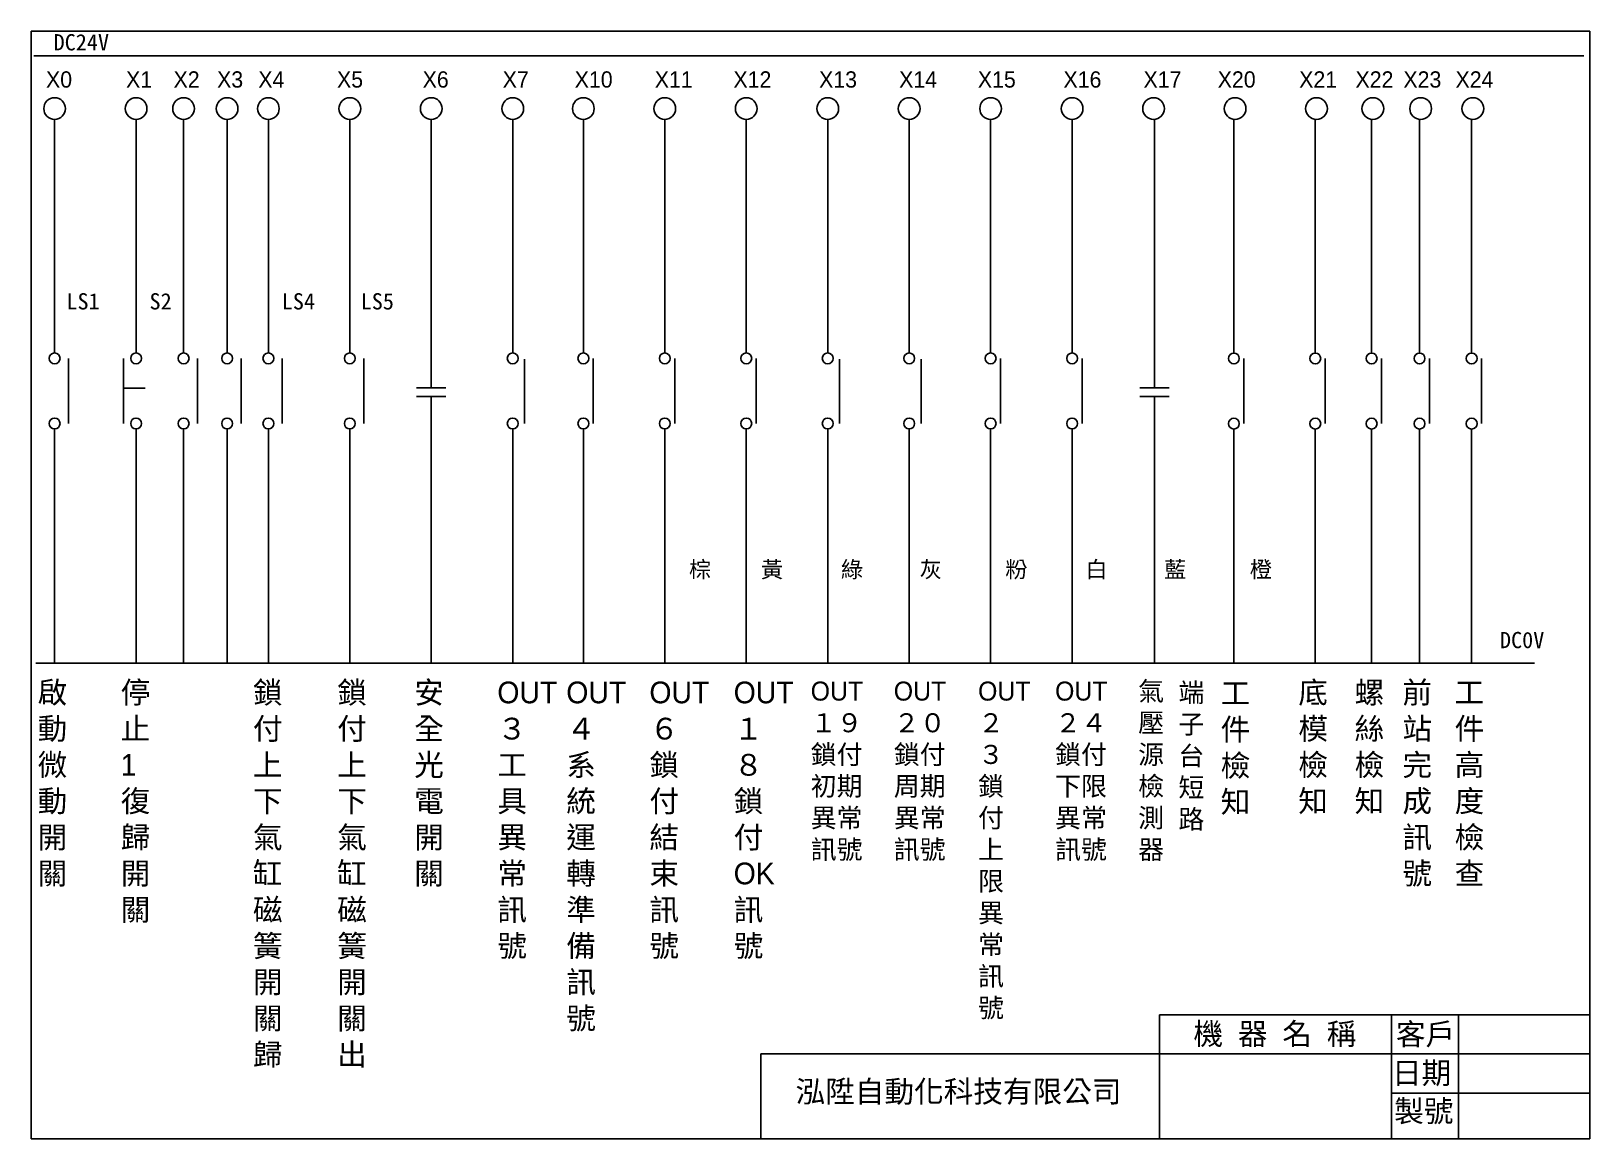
# Model space of a CAD drawing. Extents: x 222 to 509, y 290 to 494.
import ezdxf

# ---------------------------------------------------------------- set-up
doc = ezdxf.new("R2010")
doc.units = 0
doc.layers.add('DIM', color=6, linetype='CONTINUOUS')
doc.layers.add('圖框層', color=7, linetype='CONTINUOUS')
doc.styles.add('STYLE1', font='kaiu.ttf')
doc.styles.add('STYLE2', font='')
doc.styles.get('STYLE2').set_extended_font_data('PMingLiU')

msp = doc.modelspace()

# ---------------------------------------------------------------- linework, layer by layer
at = {"layer": 'DIM', "color": 6, "linetype": 'Continuous'}
for p, q in [((222.99, 489.32), (508.38, 489.32)), ((382.25, 489.32), (508.38, 489.32)), ((226.81, 477.59), (226.81, 436.09)), ((226.81, 477.59), (226.81, 436.09)), ((241.81, 477.59), (241.81, 436.09)), ((241.81, 477.59), (241.81, 436.09)), ((250.56, 477.59), (250.56, 436.09)), ((250.56, 477.59), (250.56, 436.09)), ((258.57, 477.59), (258.57, 436.09)), ((258.57, 477.59), (258.57, 436.09)), ((266.16, 477.59), (266.16, 436.09)), ((266.16, 477.59), (266.16, 436.09)), ((281.16, 477.59), (281.16, 436.09)), ((281.16, 477.59), (281.16, 436.09)), ((296.16, 477.59), (296.16, 428.14)), ((296.16, 477.59), (296.16, 428.14)), ((311.16, 477.59), (311.16, 436.09)), ((311.16, 477.59), (311.16, 436.09)), ((324.16, 477.59), (324.16, 436.09)), ((324.16, 477.59), (324.16, 436.09)), ((339.16, 477.59), (339.16, 436.09)), ((339.16, 477.59), (339.16, 436.09)), ((354.16, 477.59), (354.16, 436.09)), ((354.16, 477.59), (354.16, 436.09)), ((369.16, 477.59), (369.16, 436.09)), ((369.16, 477.59), (369.16, 436.09)), ((384.16, 477.59), (384.16, 436.09)), ((384.16, 477.59), (384.16, 436.09)), ((399.16, 477.59), (399.16, 436.09)), ((399.16, 477.59), (399.16, 436.09)), ((414.16, 477.59), (414.16, 436.09)), ((414.16, 477.59), (414.16, 436.09)), ((429.35, 477.6), (429.35, 428.15)), ((429.35, 477.6), (429.35, 428.15)), ((443.94, 477.57), (443.94, 436.07)), ((443.94, 477.57), (443.94, 436.07)), ((458.94, 477.57), (458.94, 436.07)), ((458.94, 477.57), (458.94, 436.07)), ((469.31, 477.57), (469.31, 436.07)), ((469.31, 477.57), (469.31, 436.07)), ((478.13, 477.57), (478.13, 436.07)), ((478.13, 477.57), (478.13, 436.07)), ((487.73, 477.57), (487.73, 436.07)), ((487.73, 477.57), (487.73, 436.07)), ((226.81, 437.59), (226.81, 434.59)), ((226.81, 437.59), (226.81, 434.59)), ((241.81, 437.59), (241.81, 434.59)), ((250.56, 437.59), (250.56, 434.59)), ((258.57, 437.59), (258.57, 434.59)), ((266.16, 437.59), (266.16, 434.59)), ((281.16, 437.59), (281.16, 434.59)), ((281.16, 437.59), (281.16, 434.59)), ((311.16, 437.59), (311.16, 434.59)), ((324.16, 437.59), (324.16, 434.59)), ((324.16, 437.59), (324.16, 434.59)), ((339.16, 437.59), (339.16, 434.59)), ((354.16, 437.59), (354.16, 434.59)), ((354.16, 437.59), (354.16, 434.59)), ((369.16, 437.59), (369.16, 434.59)), ((369.16, 437.59), (369.16, 434.59)), ((384.16, 437.59), (384.16, 434.59)), ((399.16, 437.59), (399.16, 434.59)), ((399.16, 437.59), (399.16, 434.59)), ((414.16, 437.59), (414.16, 434.59)), ((414.16, 437.59), (414.16, 434.59)), ((443.94, 437.57), (443.94, 434.57)), ((443.94, 437.57), (443.94, 434.57)), ((458.94, 437.57), (458.94, 434.57)), ((458.94, 437.57), (458.94, 434.57)), ((469.31, 437.57), (469.31, 434.57)), ((469.31, 437.57), (469.31, 434.57)), ((478.13, 437.57), (478.13, 434.57)), ((478.13, 437.57), (478.13, 434.57)), ((487.73, 437.57), (487.73, 434.57)), ((487.73, 437.57), (487.73, 434.57)), ((229.37, 433.59), (229.37, 421.59)), ((239.49, 433.59), (239.49, 421.59)), ((253.12, 433.59), (253.12, 421.59)), ((261.13, 433.59), (261.13, 421.59)), ((268.72, 433.59), (268.72, 421.59)), ((283.72, 433.59), (283.72, 421.59)), ((313.35, 433.44), (313.35, 421.59)), ((326, 433.59), (326, 421.59)), ((341, 433.59), (341, 421.59)), ((356, 433.59), (356, 421.59)), ((371.35, 433.44), (371.35, 421.59)), ((386.35, 433.44), (386.35, 421.59)), ((401, 433.59), (401, 421.59)), ((416, 433.59), (416, 421.59)), ((445.78, 433.57), (445.78, 421.57)), ((460.78, 433.57), (460.78, 421.57)), ((471.15, 433.57), (471.15, 421.57)), ((479.96, 433.57), (479.96, 421.57)), ((489.57, 433.57), (489.57, 421.57)), ((239.49, 428.09), (243.49, 428.09)), ((293.46, 428.14), (298.86, 428.14)), ((426.65, 428.15), (432.05, 428.15)), ((293.46, 426.57), (298.84, 426.57)), ((296.16, 377.45), (296.16, 426.57)), ((296.16, 377.59), (296.16, 426.57)), ((426.65, 426.58), (432.04, 426.58)), ((429.35, 377.46), (429.35, 426.58)), ((429.35, 377.6), (429.35, 426.58)), ((226.81, 420.59), (226.81, 417.59)), ((226.81, 420.59), (226.81, 417.59)), ((226.81, 377.45), (226.81, 419.09)), ((226.81, 377.59), (226.81, 419.09)), ((241.81, 420.59), (241.81, 417.59)), ((241.81, 377.45), (241.81, 419.09)), ((241.81, 377.59), (241.81, 419.09)), ((250.56, 420.59), (250.56, 417.59)), ((250.56, 377.45), (250.56, 419.09)), ((250.56, 377.59), (250.56, 419.09)), ((258.57, 420.59), (258.57, 417.59)), ((258.57, 377.45), (258.57, 419.09)), ((258.57, 377.59), (258.57, 419.09)), ((266.16, 420.59), (266.16, 417.59)), ((266.16, 377.45), (266.16, 419.09)), ((266.16, 377.59), (266.16, 419.09)), ((281.16, 420.59), (281.16, 417.59)), ((281.16, 420.59), (281.16, 417.59)), ((281.16, 377.59), (281.16, 419.09)), ((281.16, 377.45), (281.16, 419.09)), ((311.16, 420.59), (311.16, 417.59)), ((311.16, 377.45), (311.16, 419.09)), ((311.16, 377.59), (311.16, 419.09)), ((324.16, 420.59), (324.16, 417.59)), ((324.16, 420.59), (324.16, 417.59)), ((324.16, 377.45), (324.16, 419.09)), ((324.16, 377.59), (324.16, 419.09)), ((339.16, 420.59), (339.16, 417.59)), ((339.16, 377.45), (339.16, 419.09)), ((339.16, 377.59), (339.16, 419.09)), ((354.16, 420.59), (354.16, 417.59)), ((354.16, 420.59), (354.16, 417.59)), ((354.16, 377.59), (354.16, 419.09)), ((354.16, 377.45), (354.16, 419.09)), ((369.16, 420.59), (369.16, 417.59)), ((369.16, 420.59), (369.16, 417.59)), ((369.16, 377.45), (369.16, 419.09)), ((369.16, 377.59), (369.16, 419.09)), ((384.16, 420.59), (384.16, 417.59)), ((384.16, 377.45), (384.16, 419.09)), ((384.16, 377.59), (384.16, 419.09)), ((399.16, 420.59), (399.16, 417.59)), ((399.16, 420.59), (399.16, 417.59)), ((399.16, 377.59), (399.16, 419.09)), ((399.16, 377.45), (399.16, 419.09)), ((414.16, 420.59), (414.16, 417.59)), ((414.16, 420.59), (414.16, 417.59)), ((414.16, 377.45), (414.16, 419.09)), ((414.16, 377.59), (414.16, 419.09)), ((443.94, 420.57), (443.94, 417.57)), ((443.94, 420.57), (443.94, 417.57)), ((443.94, 377.44), (443.94, 419.07)), ((443.94, 377.57), (443.94, 419.07)), ((458.94, 420.57), (458.94, 417.57)), ((458.94, 420.57), (458.94, 417.57)), ((458.94, 377.44), (458.94, 419.07)), ((458.94, 377.57), (458.94, 419.07)), ((469.31, 420.57), (469.31, 417.57)), ((469.31, 420.57), (469.31, 417.57)), ((469.31, 377.44), (469.31, 419.07)), ((469.31, 377.57), (469.31, 419.07)), ((478.13, 420.57), (478.13, 417.57)), ((478.13, 420.57), (478.13, 417.57)), ((478.13, 377.44), (478.13, 419.07)), ((478.13, 377.57), (478.13, 419.07)), ((487.73, 420.57), (487.73, 417.57)), ((487.73, 420.57), (487.73, 417.57)), ((487.73, 377.44), (487.73, 419.07)), ((487.73, 377.57), (487.73, 419.07)), ((223.37, 377.45), (499.32, 377.45))]:
    msp.add_line(p, q, dxfattribs=at)
for centre, radius in [((226.81, 479.59), 2), ((226.81, 479.59), 2), ((241.81, 479.59), 2), ((241.81, 479.59), 2), ((250.56, 479.59), 2), ((250.56, 479.59), 2), ((258.57, 479.59), 2), ((258.57, 479.59), 2), ((266.16, 479.59), 2), ((266.16, 479.59), 2), ((281.16, 479.59), 2), ((281.16, 479.59), 2), ((296.16, 479.59), 2), ((296.16, 479.59), 2), ((311.16, 479.59), 2), ((311.16, 479.59), 2), ((324.16, 479.59), 2), ((324.16, 479.59), 2), ((339.16, 479.59), 2), ((339.16, 479.59), 2), ((354.16, 479.59), 2), ((354.16, 479.59), 2), ((369.16, 479.59), 2), ((369.16, 479.59), 2), ((384.16, 479.59), 2), ((384.16, 479.59), 2), ((399.16, 479.59), 2), ((399.16, 479.59), 2), ((414.16, 479.59), 2), ((414.16, 479.59), 2), ((429.16, 479.59), 2), ((429.16, 479.59), 2), ((444.16, 479.59), 2), ((444.16, 479.59), 2), ((459.16, 479.59), 2), ((459.16, 479.59), 2), ((469.53, 479.59), 2), ((469.53, 479.59), 2), ((478.34, 479.59), 2), ((478.34, 479.59), 2), ((487.95, 479.59), 2), ((487.95, 479.59), 2), ((226.81, 433.59), 1), ((226.81, 433.59), 1), ((241.81, 433.59), 1), ((250.56, 433.59), 1), ((258.57, 433.59), 1), ((266.16, 433.59), 1), ((281.16, 433.59), 1), ((281.16, 433.59), 1), ((311.16, 433.59), 1), ((324.16, 433.59), 1), ((324.16, 433.59), 1), ((339.16, 433.59), 1), ((354.16, 433.59), 1), ((354.16, 433.59), 1), ((369.16, 433.59), 1), ((369.16, 433.59), 1), ((384.16, 433.59), 1), ((399.16, 433.59), 1), ((399.16, 433.59), 1), ((414.16, 433.59), 1), ((414.16, 433.59), 1), ((443.94, 433.57), 1), ((443.94, 433.57), 1), ((458.94, 433.57), 1), ((458.94, 433.57), 1), ((469.31, 433.57), 1), ((469.31, 433.57), 1), ((478.13, 433.57), 1), ((478.13, 433.57), 1), ((487.73, 433.57), 1), ((487.73, 433.57), 1), ((226.81, 421.59), 1), ((226.81, 421.59), 1), ((241.81, 421.59), 1), ((250.56, 421.59), 1), ((258.57, 421.59), 1), ((266.16, 421.59), 1), ((281.16, 421.59), 1), ((281.16, 421.59), 1), ((311.16, 421.59), 1), ((324.16, 421.59), 1), ((324.16, 421.59), 1), ((339.16, 421.59), 1), ((354.16, 421.59), 1), ((354.16, 421.59), 1), ((369.16, 421.59), 1), ((369.16, 421.59), 1), ((384.16, 421.59), 1), ((399.16, 421.59), 1), ((399.16, 421.59), 1), ((414.16, 421.59), 1), ((414.16, 421.59), 1), ((443.94, 421.57), 1), ((443.94, 421.57), 1), ((458.94, 421.57), 1), ((458.94, 421.57), 1), ((469.31, 421.57), 1), ((469.31, 421.57), 1), ((478.13, 421.57), 1), ((478.13, 421.57), 1), ((487.73, 421.57), 1), ((487.73, 421.57), 1)]:
    msp.add_circle(centre, radius, dxfattribs=at)
at = {"layer": '圖框層', "color": 7}
for p, q in [((222.49, 493.85), (509.49, 493.85)), ((222.49, 289.85), (222.49, 493.85)), ((509.49, 289.85), (509.49, 493.85)), ((430.22, 312.7), (509.49, 312.7)), ((430.22, 312.7), (430.22, 289.85)), ((472.95, 289.85), (472.95, 312.7)), ((485.29, 289.85), (485.29, 312.7)), ((356.82, 305.48), (356.82, 289.85)), ((430.22, 305.48), (356.82, 305.48)), ((472.95, 305.48), (430.22, 305.48)), ((472.95, 305.48), (509.49, 305.48)), ((472.95, 298.26), (509.49, 298.26)), ((222.49, 289.85), (509.49, 289.85))]:
    msp.add_line(p, q, dxfattribs=at)

# ---------------------------------------------------------------- texts
at = {"layer": 'DIM', "color": 6, "linetype": 'Continuous', "style": 'STYLE1'}
for s, p in [('DC24V', (226.62, 490.3)), ('DC0V', (492.94, 380.21))]:
    msp.add_text(s, height=3, dxfattribs=at).set_placement(p)
at = {"layer": 'DIM', "color": 163, "linetype": 'Continuous'}
for s, style, p in [('X0', 'STYLE2', (225.22, 483.45)), ('X1', 'STYLE2', (239.96, 483.45)), ('X2', 'STYLE2', (248.71, 483.45)), ('X3', 'STYLE2', (256.72, 483.45)), ('X4', 'STYLE2', (264.31, 483.45)), ('X5', 'STYLE2', (278.8, 483.45)), ('X6', 'STYLE2', (294.57, 483.45)), ('X7', 'STYLE2', (309.31, 483.45)), ('X10', 'STYLE2', (322.57, 483.45)), ('X11', 'STYLE2', (337.31, 483.45)), ('X12', 'STYLE2', (351.8, 483.45)), ('X13', 'STYLE2', (367.57, 483.45)), ('X14', 'STYLE2', (382.31, 483.45)), ('X15', 'STYLE2', (396.8, 483.45)), ('X16', 'STYLE2', (412.57, 483.45)), ('X17', 'STYLE2', (427.31, 483.45)), ('X20', 'STYLE2', (440.97, 483.45)), ('X21', 'STYLE2', (455.97, 483.45)), ('X22', 'STYLE2', (466.34, 483.45)), ('X23', 'STYLE2', (475.16, 483.45)), ('X24', 'STYLE2', (484.76, 483.45)), ('LS1', 'STYLE1', (228.98, 442.59)), ('S2', 'STYLE1', (244.28, 442.59)), ('LS4', 'STYLE1', (268.63, 442.59)), ('LS5', 'STYLE1', (283.16, 442.59)), ('棕', 'STYLE2', (343.6, 393.22)), ('黃', 'STYLE2', (356.86, 393.22)), ('綠', 'STYLE2', (371.6, 393.22)), ('灰', 'STYLE2', (386.09, 393.22)), ('粉', 'STYLE2', (401.86, 393.22)), ('白', 'STYLE2', (416.6, 393.22)), ('藍', 'STYLE2', (431.09, 393.22)), ('橙', 'STYLE2', (446.86, 393.22))]:
    msp.add_text(s, height=3, dxfattribs=dict(at, style=style)).set_placement(p)
at = {"layer": 'DIM', "color": 4, "linetype": 'Continuous', "style": 'STYLE1'}
for s, p in [('機 器 名 稱', (436.51, 307.18)), ('客戶', (473.78, 307.1)), ('日期', (473.06, 299.98)), ('泓陞自動化科技有限公司', (363.23, 296.56)), ('製號', (473.46, 292.95))]:
    msp.add_text(s, height=4, dxfattribs=at).set_placement(p)
at = {"layer": 'DIM', "color": 6, "linetype": 'Continuous', "attachment_point": 1, "style": 'STYLE2'}
for s, insert, char_height, width in [('啟動微動開關', (223.67, 374.06), 4, 6.8941), ('停止1復歸開關', (238.97, 374.06), 4, 2.9113), ('鎖付上下氣缸磁簧開關歸', (263.32, 374.06), 4, 7.2876), ('鎖付上下氣缸磁簧開關\\P出', (278.84, 374.06), 4, 3.5716), ('安全光電開關', (293.02, 374.06), 4, 7.8289), ('OUT３工具異常訊號', (308.32, 374.06), 4, 8.4371), ('OUT４系統運轉準備訊號', (321.02, 374.06), 4, 4.5438), ('OUT６鎖付結束訊號', (336.32, 374.06), 4, 6.5195), ('OUT１８鎖付OK訊號', (351.84, 374.06), 4, 10.2844), ('OUT１９鎖付初期異常訊號', (366.02, 374.06), 3.5, 9.7465), ('OUT２０鎖付周期異常訊號', (381.32, 374.06), 3.5, 9.7465), ('OUT２３鎖付上限異常訊號', (396.84, 374.06), 3.5, 8.8434), ('OUT２４鎖付下限異常訊號', (411.02, 374.06), 3.5, 9.5281), ('氣壓源檢測器', (426.32, 374.06), 3.5, 7.74), ('端子台短路', (433.73, 373.81), 3.5, 7.74), ('工件檢知', (441.51, 373.93), 4, 7.8289), ('底模檢知', (455.8, 374.06), 4, 7.8289), ('螺絲檢知', (466.17, 374.06), 4, 7.8289), ('前站完成訊號', (474.98, 374.06), 4, 7.8289), ('工件高度檢查', (484.59, 374.06), 4, 7.8289)]:
    msp.add_mtext(s, dxfattribs=dict(at, insert=insert, char_height=char_height, width=width))

doc.saveas('drawing.dxf')
